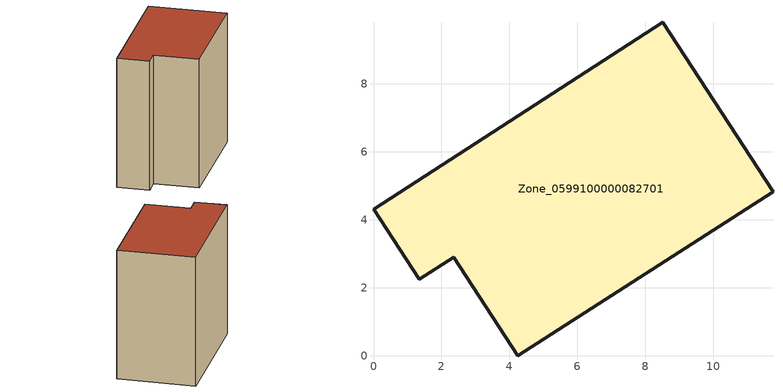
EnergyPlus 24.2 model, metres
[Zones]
Zone_0599100000082701
 floor ground (C_G): 0,4.31 8.5,9.82 11.75,4.83 4.25,0 2.36,2.9 1.35,2.25 z0
 wall outside (C_F): 8.5,9.82 0,4.31 1.35,2.25 2.36,2.9 4.25,0 11.75,4.83 8.5,9.82 z0:10.27
 roof outside (C_R): 11.75,4.83 8.5,9.82 0,4.31 1.35,2.25 2.36,2.9 4.25,0 z10.27
[BUILDING]
Pand.0599100000082701: North Axis=0; Terrain=City; Loads Convergence Tolerance Value=0.04; Temperature Convergence Tolerance Value=0.4; Solar Distribution=FullExterior; Maximum Number of Warmup Days=25; Minimum Number of Warmup Days=1
[Site:Location]
Rotterdam.The.Hague.AP_ZH_NLD Design_Conditions: Latitude=51.96; Longitude=4.45; Time Zone=1; Elevation=-4.5
[SITE:GROUNDTEMPERATURE:BUILDINGSURFACE]
18, 18, 18, 18, 18, 18, 18, 18, 18, 18, 18, 18
[MATERIAL] Thermal Absorptance=0.9; Solar Absorptance=0.7; Visible Absorptance=0.7
Name | Roughness | Thickness | Conductivity | Density | Specific Heat
G.TI.1946 | MediumSmooth | 0.15 | 1 | 540 | 1210
F.TI.1946 | Rough | 0.3 | 0.857143 | 1920 | 840
R.TI.1946 | MediumRough | 0.2 | 0.1 | 1500 | 1000
[CONSTRUCTION]
C_G: G.TI.1946
C_F: F.TI.1946
C_R: R.TI.1946
[ZONE]
Zone_0599100000082701: Type=1; Multiplier=1; Ceiling Height=Autocalculate; Volume=Autocalculate; Floor Area=autocalculate; Part of Total Floor Area=Yes
[ZONEINFILTRATION:DESIGNFLOWRATE]
Infil_Zone_0599100000082701: Zone or ZoneList or Space or SpaceList=Zone_0599100000082701; Schedule=AlwaysOn; Design Flow Rate Calculation Method=Flow/Area; Flow Rate per Floor Area=0.003; Constant Term Coefficient=1; Temperature Term Coefficient=0; Velocity Term Coefficient=0; Velocity Squared Term Coefficient=0
[HVACTEMPLATE:ZONE:IDEALLOADSAIRSYSTEM]
Zone_0599100000082701: Maximum Heating Supply Air Temperature=50; Minimum Cooling Supply Air Temperature=13; Maximum Heating Supply Air Humidity Ratio=0.0156; Minimum Cooling Supply Air Humidity Ratio=0.0077; Heating Limit=NoLimit; Cooling Limit=NoLimit; Dehumidification Control Type=ConstantSensibleHeatRatio; Cooling Sensible Heat Ratio=0.7; Dehumidification Setpoint=60; Humidification Control Type=None; Humidification Setpoint=30; Outdoor Air Method=None; Outdoor Air Flow Rate per Person=0.00944; Outdoor Air Flow Rate per Zone Floor Area=0; Outdoor Air Flow Rate per Zone=0; Demand Controlled Ventilation Type=None; Outdoor Air Economizer Type=NoEconomizer; Heat Recovery Type=None; Sensible Heat Recovery Effectiveness=0.7; Latent Heat Recovery Effectiveness=0.65
[ZONECONTROL:THERMOSTAT]
ThermostatControl_Zone_0599100000082701: Zone or ZoneList=Zone_0599100000082701; Control Type Schedule=DualSetpointControlType; Control 1=Thermostat_Zone_0599100000082701; Temperature Difference Between Cutout And Setpoint=0
[THERMOSTATSETPOINT:DUALSETPOINT]
Thermostat_Zone_0599100000082701: Heating Setpoint Temperature Schedule=HeatingSetpoint_Zone_0599100000082701; Cooling Setpoint Temperature Schedule=CoolingSetpoint_Zone_0599100000082701
[SCHEDULE:COMPACT]
HeatingSetpoint_Zone_0599100000082701: Through: 12/31, For: AllDays, Until: 24:00, 21
CoolingSetpoint_Zone_0599100000082701: Through: 12/31, For: AllDays, Until: 24:00, 24
DualSetpointControlType: Through: 12/31, For: AllDays, Until: 24:00, 4
AlwaysOn: Through: 12/31, For: AllDays, Until: 24:00, 1
